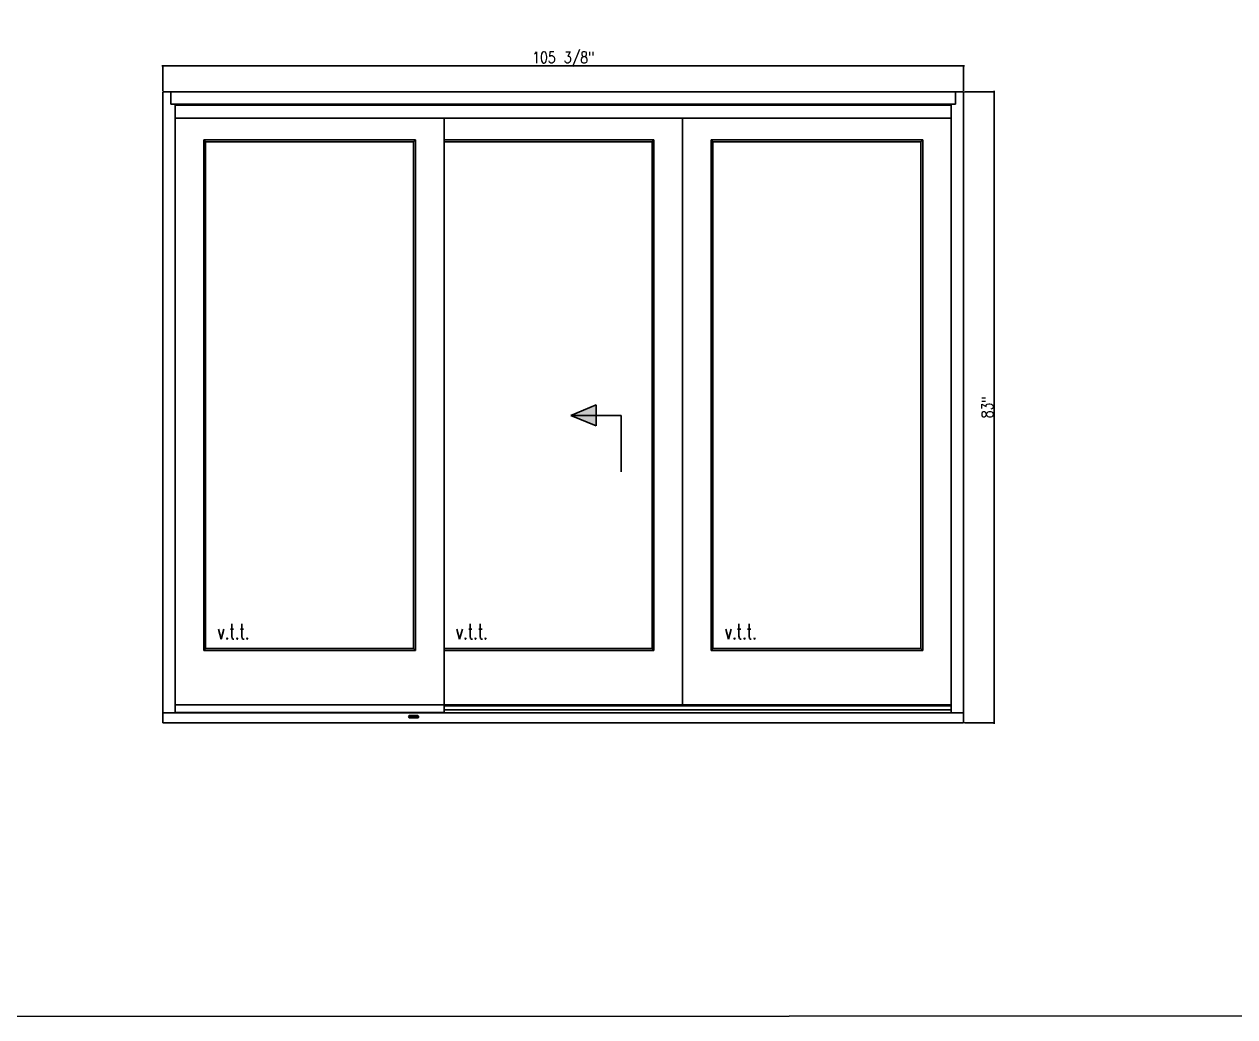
# Model space of a CAD drawing. Header units: inches. Extents: x 1985 to 11287, y 379 to 3234.
# Drawn here: x 8076.3 to 8235.6, y 1473.7 to 1604.3 of the extents above; entities that cross this region are included whole.
import ezdxf

# ---------------------------------------------------------------- set-up
doc = ezdxf.new("R2010")
doc.units = ezdxf.units.IN
doc.header["$MEASUREMENT"] = 0
doc.layers.get('0').update_dxf_attribs({"linetype": 'CONTINUOUS'})
doc.layers.get('Defpoints').update_dxf_attribs({"linetype": 'CONTINUOUS'})
for name, color, linetype in [('COTE1-1 99', 7, 'CONTINUOUS'), ('elevation 99', 7, 'CONTINUOUS'), ('opening side 99', 1, 'CONTINUOUS'), ('separation 99', 3, 'CONTINUOUS')]:
    doc.layers.add(name, color=color, linetype=linetype)
doc.styles.get("Standard").update_dxf_attribs({"font": 'txt.shx', "width": 0.8})
doc.dimstyles.new('Elevation', dxfattribs={"dimscale": 2, "dimtxt": 0.75, "dimasz": 0.0625, "dimexe": 0.0625, "dimexo": 0.0625, "dimgap": 0.0625, "dimtad": 1, "dimdec": 5, "dimzin": 0, "dimdsep": 46, "dimlunit": 5, "dimtxsty": 'Standard', "dimblk1": 'OBLIQUE', "dimblk2": 'OBLIQUE', "dimsah": 1, "dimcen": 2, "dimdle": 0.0625, "dimclrd": 1, "dimclre": 1, "dimadec": 1, "dimazin": 0, "dimtfac": 0.375, "dimtdec": 5, "dimtmove": 0, "dimatfit": 3, "dimldrblk": 'OBLIQUE', "dimfxl": 1, "dimfrac": 2, "dimtolj": 1, "dimtzin": 0, "dimarcsym": 0})

# ---------------------------------------------------------------- blocks, each defined once
blk = doc.blocks.new('_OBLIQUE')
at = {"color": 0, "linetype": 'ByBlock'}
blk.add_line((-0.5, -0.5), (0.5, 0.5), dxfattribs=at)
blk = doc.blocks.new('*D13')
at = {"layer": 'COTE1-1 99', "color": 1, "lineweight": -2, "transparency": 16777216}
for p, q in [((8200.01, 1595.4), (8204.01, 1595.4)), ((8203.89, 1512.27), (8203.89, 1595.52)), ((8200.01, 1512.4), (8204.01, 1512.4))]:
    blk.add_line(p, q, dxfattribs=at)
at = {"layer": 'Defpoints', "color": 0, "transparency": 16777216}
for p in [(8199.88, 1595.4), (8203.89, 1595.4), (8199.88, 1512.4)]:
    blk.add_point(p, dxfattribs=at)
at = {"layer": 'COTE1-1 99', "color": 1, "lineweight": -2, "transparency": 16777216, "xscale": 0.125, "yscale": 0.125, "zscale": 0.125}
for p, rotation in [((8203.89, 1595.4), 90), ((8203.89, 1512.4), 270)]:
    blk.add_blockref('_OBLIQUE', p, dxfattribs=dict(at, rotation=rotation))
at = {"layer": 'COTE1-1 99', "color": 0, "transparency": 16777216, "insert": (8203.01, 1553.9), "char_height": 1.5, "attachment_point": 5, "rotation": 90}
blk.add_mtext('\\A1;83"', dxfattribs=at)
blk = doc.blocks.new('*D14')
at = {"layer": 'COTE1-1 99', "color": 1, "lineweight": -2, "transparency": 16777216}
for p, q in [((8094.38, 1598.8), (8200.01, 1598.8)), ((8094.51, 1595.52), (8094.51, 1598.93)), ((8199.88, 1595.52), (8199.88, 1598.93))]:
    blk.add_line(p, q, dxfattribs=at)
at = {"layer": 'Defpoints', "color": 0, "transparency": 16777216}
for p in [(8199.88, 1598.8), (8094.51, 1595.4), (8199.88, 1595.4)]:
    blk.add_point(p, dxfattribs=at)
at = {"layer": 'COTE1-1 99', "color": 1, "lineweight": -2, "transparency": 16777216, "xscale": 0.125, "yscale": 0.125, "zscale": 0.125, "rotation": 180}
blk.add_blockref('_OBLIQUE', (8094.51, 1598.8), dxfattribs=at)
at = {"layer": 'COTE1-1 99', "color": 1, "lineweight": -2, "transparency": 16777216, "xscale": 0.125, "yscale": 0.125, "zscale": 0.125}
blk.add_blockref('_OBLIQUE', (8199.88, 1598.8), dxfattribs=at)
at = {"layer": 'COTE1-1 99', "color": 0, "transparency": 16777216, "insert": (8147.2, 1599.68), "char_height": 1.5, "attachment_point": 5}
blk.add_mtext('\\A1;105 3/8"', dxfattribs=at)

msp = doc.modelspace()

# ---------------------------------------------------------------- hatches: boundary and pattern name
at = {"layer": 'opening side 99'}
h = msp.add_hatch(color=256, dxfattribs=at)
h.paths.add_polyline_path([(8151.517956, 1551.464646), (8151.517956, 1552.840993), (8148.19516, 1552.840993)])
h.paths.add_polyline_path([(8148.19516, 1552.840993), (8151.517956, 1552.840993), (8151.517956, 1554.21734)])

# ---------------------------------------------------------------- linework, layer by layer
at = {"layer": 'elevation 99'}
for p, q in [((8199.884854, 1595.396455), (8094.509859, 1595.396466)), ((8094.509859, 1595.396466), (8094.509859, 1512.396455)), ((8095.572359, 1595.396466), (8095.572359, 1593.771466)), ((8198.822354, 1595.396455), (8198.822354, 1593.771455)), ((8199.884854, 1595.396455), (8199.884854, 1512.396445)), ((8131.509859, 1593.771466), (8095.572359, 1593.771466)), ((8096.134859, 1593.771466), (8096.134859, 1513.697711)), ((8198.259854, 1593.646466), (8096.134859, 1593.646466)), ((8126.572374, 1593.771455), (8198.822354, 1593.771455)), ((8198.259854, 1593.771455), (8198.259854, 1513.697702)), ((8096.134859, 1591.925466), (8198.259854, 1591.925466)), ((8131.509859, 1591.925466), (8131.509859, 1513.747707)), ((8162.88485, 1591.925466), (8162.88485, 1514.776466)), ((8099.893793, 1589.101788), (8099.893734, 1521.910355)), ((8099.893793, 1589.101788), (8127.750926, 1589.101788)), ((8100.134864, 1588.833917), (8099.893793, 1589.101788)), ((8100.134864, 1588.833917), (8100.134805, 1522.151426)), ((8100.134864, 1588.833917), (8127.509854, 1588.833907)), ((8127.509854, 1588.833917), (8127.509796, 1522.151426)), ((8127.509854, 1588.833917), (8127.750926, 1589.101788)), ((8127.750926, 1589.101788), (8127.750867, 1521.910355)), ((8131.509859, 1588.833907), (8131.509801, 1522.151416)), ((8131.509859, 1589.101778), (8159.125921, 1589.101778)), ((8131.509859, 1588.833907), (8158.88485, 1588.833907)), ((8158.88485, 1588.833907), (8158.884791, 1522.151416)), ((8158.88485, 1588.833907), (8159.125921, 1589.101778)), ((8159.125921, 1589.101778), (8159.12598, 1521.910344)), ((8166.643783, 1589.101788), (8166.643842, 1521.910355)), ((8194.500916, 1589.101788), (8166.643783, 1589.101788)), ((8166.884854, 1588.833917), (8166.643783, 1589.101788)), ((8194.259845, 1588.833917), (8166.884854, 1588.833907)), ((8166.884854, 1588.833917), (8166.884913, 1522.151426)), ((8194.259845, 1588.833917), (8194.500916, 1589.101788)), ((8194.259845, 1588.833917), (8194.259903, 1522.151426)), ((8194.500916, 1589.101788), (8194.500975, 1521.910355)), ((8099.893734, 1521.910355), (8100.134805, 1522.151426)), ((8099.893734, 1521.910355), (8127.750867, 1521.910355)), ((8100.134805, 1522.151426), (8127.509796, 1522.151416)), ((8127.750867, 1521.910355), (8127.509796, 1522.151426)), ((8131.509801, 1522.151416), (8158.884791, 1522.151416)), ((8131.509859, 1521.910344), (8159.12598, 1521.910344)), ((8159.12598, 1521.910344), (8158.884908, 1522.151416)), ((8166.643842, 1521.910355), (8166.884913, 1522.151426)), ((8194.500975, 1521.910355), (8166.643842, 1521.910355)), ((8194.259903, 1522.151426), (8166.884913, 1522.151416)), ((8194.500975, 1521.910355), (8194.259903, 1522.151426)), ((8094.509859, 1513.697712), (8126.572374, 1513.697702)), ((8094.509859, 1513.697712), (8199.884854, 1513.697697)), ((8096.134859, 1514.776466), (8131.509859, 1514.776466)), ((8096.134859, 1513.747712), (8131.509859, 1513.747707)), ((8128.010062, 1513.353933), (8127.009859, 1513.353933)), ((8131.509859, 1514.776466), (8198.259854, 1514.776466)), ((8131.509859, 1514.616466), (8198.259854, 1514.616466)), ((8131.509859, 1514.116707), (8198.259854, 1514.116702)), ((8198.25985, 1514.776466), (8158.88485, 1514.776466)), ((8168.509854, 1512.396455), (8094.509859, 1512.396455)), ((8128.010062, 1513.041458), (8127.009859, 1513.041458)), ((8127.978609, 1513.297708), (8127.041109, 1513.297708)), ((8127.041109, 1513.297708), (8127.041109, 1513.097708)), ((8127.978609, 1513.097708), (8127.041109, 1513.097708)), ((8127.978609, 1513.297708), (8127.978609, 1513.097708)), ((8168.509854, 1512.396455), (8131.509859, 1512.396466)), ((8199.884854, 1512.396445), (8131.509859, 1512.396466)), ((8168.509854, 1512.396455), (8133.072374, 1512.396455)), ((8168.509854, 1512.396455), (8133.072374, 1512.396455))]:
    msp.add_line(p, q, dxfattribs=at)
for centre, start, end in [((8127.009859, 1513.197708), 88.9758029, 270.00000755), ((8128.009859, 1513.197708), 269.92560399, 91.02150595)]:
    msp.add_arc(centre, 0.15625, start, end, dxfattribs=at)
at = {"layer": 'opening side 99'}
for p, q in [((8148.19516, 1552.840993), (8151.517956, 1554.21734)), ((8151.517956, 1554.21734), (8148.19516, 1552.840993)), ((8151.517956, 1551.464646), (8151.517956, 1554.21734)), ((8154.840751, 1552.840993), (8148.19516, 1552.840993)), ((8148.19516, 1552.840993), (8151.517956, 1551.464646)), ((8154.840751, 1552.840993), (8154.840751, 1545.432142))]:
    msp.add_line(p, q, dxfattribs=at)
at = {"layer": 'separation 99', "color": 3}
msp.add_lwpolyline([(7876.573778, 1711.403795), (8777.601674, 1711.674663), (8777.601674, 1473.992733), (7876.573778, 1473.721864)], close=True, dxfattribs=at)

# ---------------------------------------------------------------- texts
at = {"layer": 'elevation 99', "width": 0.7}
for p in [(8101.71474, 1523.396689), (8133.089735, 1523.396679), (8168.464848, 1523.396689)]:
    msp.add_text('v.t.t.', height=2, dxfattribs=at).set_placement(p)

# ---------------------------------------------------------------- dimensions: what is measured, and where the dimension line sits
at = {"layer": 'COTE1-1 99'}
dim = msp.add_linear_dim(base=(8199.8848544736, 1598.8041326752), p1=(8094.5098594246, 1595.3964655962), p2=(8199.8848544736, 1595.3964551884), dimstyle='Elevation', override={"dimpost": '"'}, dxfattribs=at)
dim.commit()
dim.dimension.update_dxf_attribs({"geometry": '*D14', "text_midpoint": (8147.1973569491, 1599.6791326752)})
dim = msp.add_linear_dim(base=(8203.888408, 1595.396455), p1=(8199.884854, 1512.396455), p2=(8199.884854, 1595.396455), angle=90, dimstyle='Elevation', override={"dimpost": '"'}, dxfattribs=at)
dim.commit()
dim.dimension.update_dxf_attribs({"geometry": '*D13', "text_midpoint": (8203.013408, 1553.896455)})

doc.saveas('drawing.dxf')
